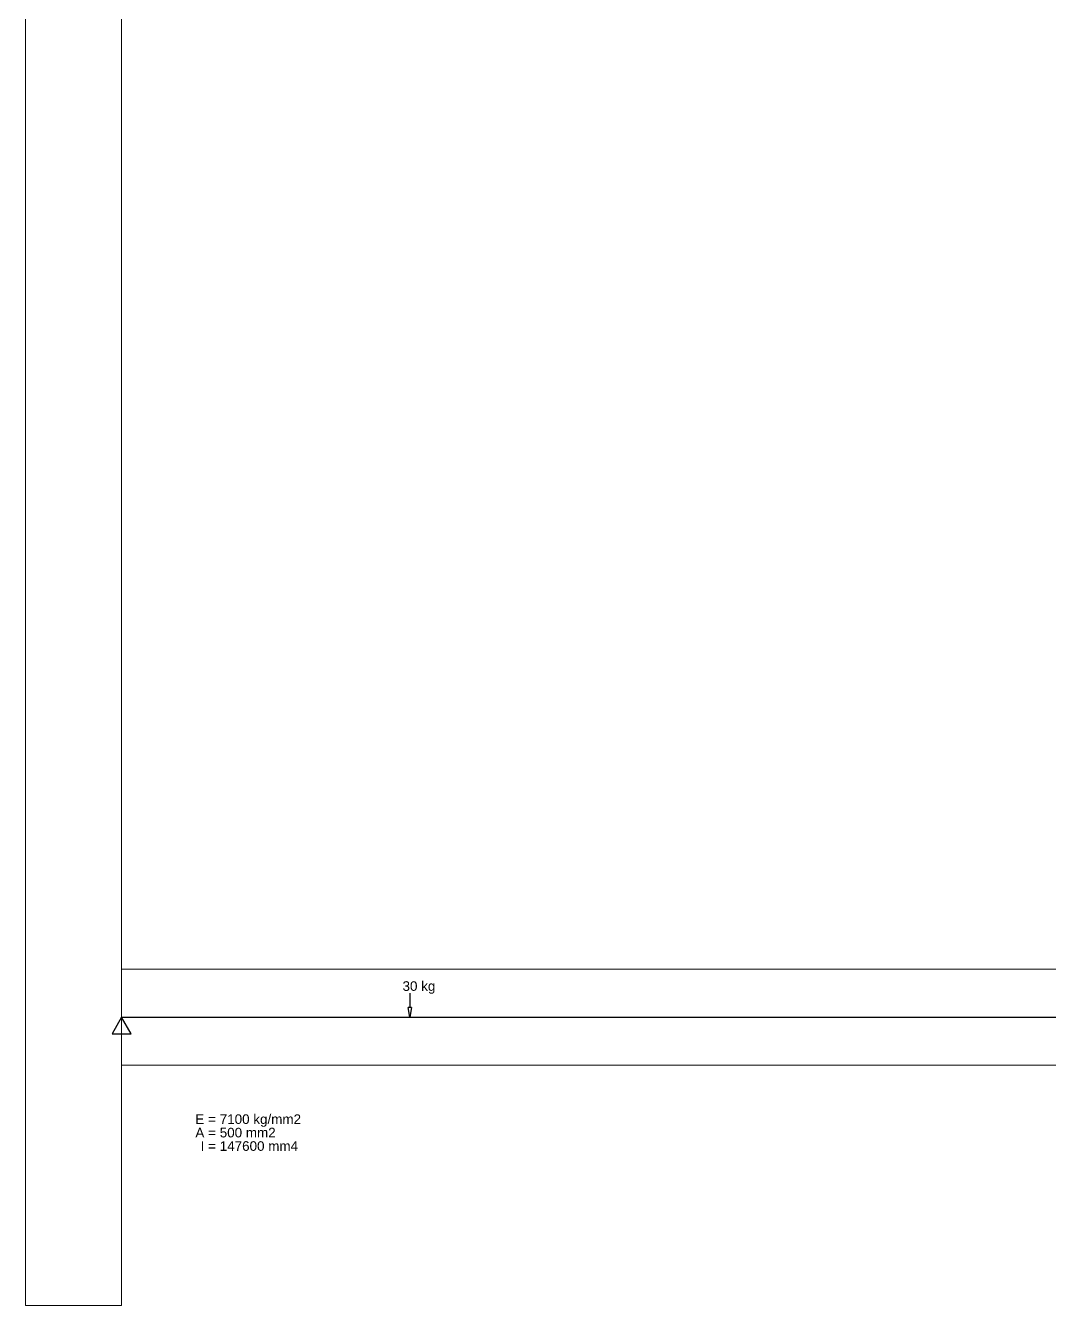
# Model space of a CAD drawing. Extents: x -212 to 3502, y -496 to 4155.
# Drawn here: x 300 to 833, y 0 to 666 of the extents above; entities that cross this region are included whole.
import ezdxf
from ezdxf.enums import TextEntityAlignment as Align

# ---------------------------------------------------------------- set-up
doc = ezdxf.new("R2010")
doc.units = 0
doc.linetypes.add('DASHED', pattern=[0])
doc.layers.add('Analysis_layer', color=70, linetype='Continuous')
doc.layers.add('U_Профиль', color=160, linetype='Continuous', lineweight=20)
doc.styles.get("Standard").update_dxf_attribs({"font": 'arial.ttf'})

# ---------------------------------------------------------------- blocks, each defined once
blk = doc.blocks.new('_ClosedBlank')
at = {"color": 0, "linetype": 'ByBlock', "lineweight": -2}
for p, q in [((-1, 0.17), (0, 0)), ((-1, 0.17), (-1, -0.17)), ((0, 0), (-1, -0.17))]:
    blk.add_line(p, q, dxfattribs=at)
blk = doc.blocks.new('Arrow')
blk.add_line((-6.25, 0), (-2.5, 0))
at = {"xscale": 2.5, "yscale": 2.5, "zscale": 2.5}
blk.add_blockref('_ClosedBlank', (0, 0), dxfattribs=at)
blk = doc.blocks.new('*U102')
at = {"rotation": 270}
blk.add_blockref('Arrow', (0, 0), dxfattribs=at)
blk.add_attdef('force', (-12.5, 0), '', height=2.5)
blk = doc.blocks.new('support_hinged')
blk.add_lwpolyline([(-2.5, -4.33), (2.5, -4.33), (0, 0)], close=True)
blk = doc.blocks.new('material')
at = {"color": 0}
for s, p in [('E =', (5.5, -2.5)), ('A =', (5.5, -6)), ('I =', (5.5, -9.5))]:
    blk.add_text(s, height=2.5, dxfattribs=at).set_placement(p, align=Align.RIGHT)
for tag, p in [('E', (6.5, -2.5)), ('A', (6.5, -6)), ('I', (6.5, -9.5))]:
    blk.add_attdef(tag, p, '', height=2.5, dxfattribs=at)

msp = doc.modelspace()

# ---------------------------------------------------------------- linework, layer by layer
at = {"layer": 'Analysis_layer', "color": 2}
msp.add_lwpolyline([(350, 150), (1100, 150), (1850, 150)], dxfattribs=at)
at = {"layer": 'output_layer', "color": 1, "linetype": 'DASHED'}
msp.add_line((500, 150), (500, 149.58), dxfattribs=at)
at = {"layer": 'U_Профиль'}
for points in [[(300, 0), (350, 0), (350, 4150), (300, 4150)], [(350, 175), (1850, 175), (1850, 125), (350, 125)]]:
    msp.add_lwpolyline(points, close=True, dxfattribs=at)

# ---------------------------------------------------------------- block references
at = {"layer": 'Analysis_layer', "color": 2}
ref = msp.add_blockref('*U102', (500, 150), dxfattribs=dict(at, xscale=2, yscale=2, zscale=2))
ref.add_attrib('force', '30 kg', (496.19, 163.68), dxfattribs={"layer": '0', "height": 5})
at = {"layer": 'Analysis_layer', "color": 2, "xscale": 2, "yscale": 2, "zscale": 2}
msp.add_blockref('support_hinged', (350, 150), dxfattribs=at)
msp.add_blockref('material', (388.05, 99.43), dxfattribs=at).add_auto_attribs({'E': '7100 kg/mm2', 'A': '500 mm2', 'I': '147600 mm4'})

doc.saveas('drawing.dxf')
